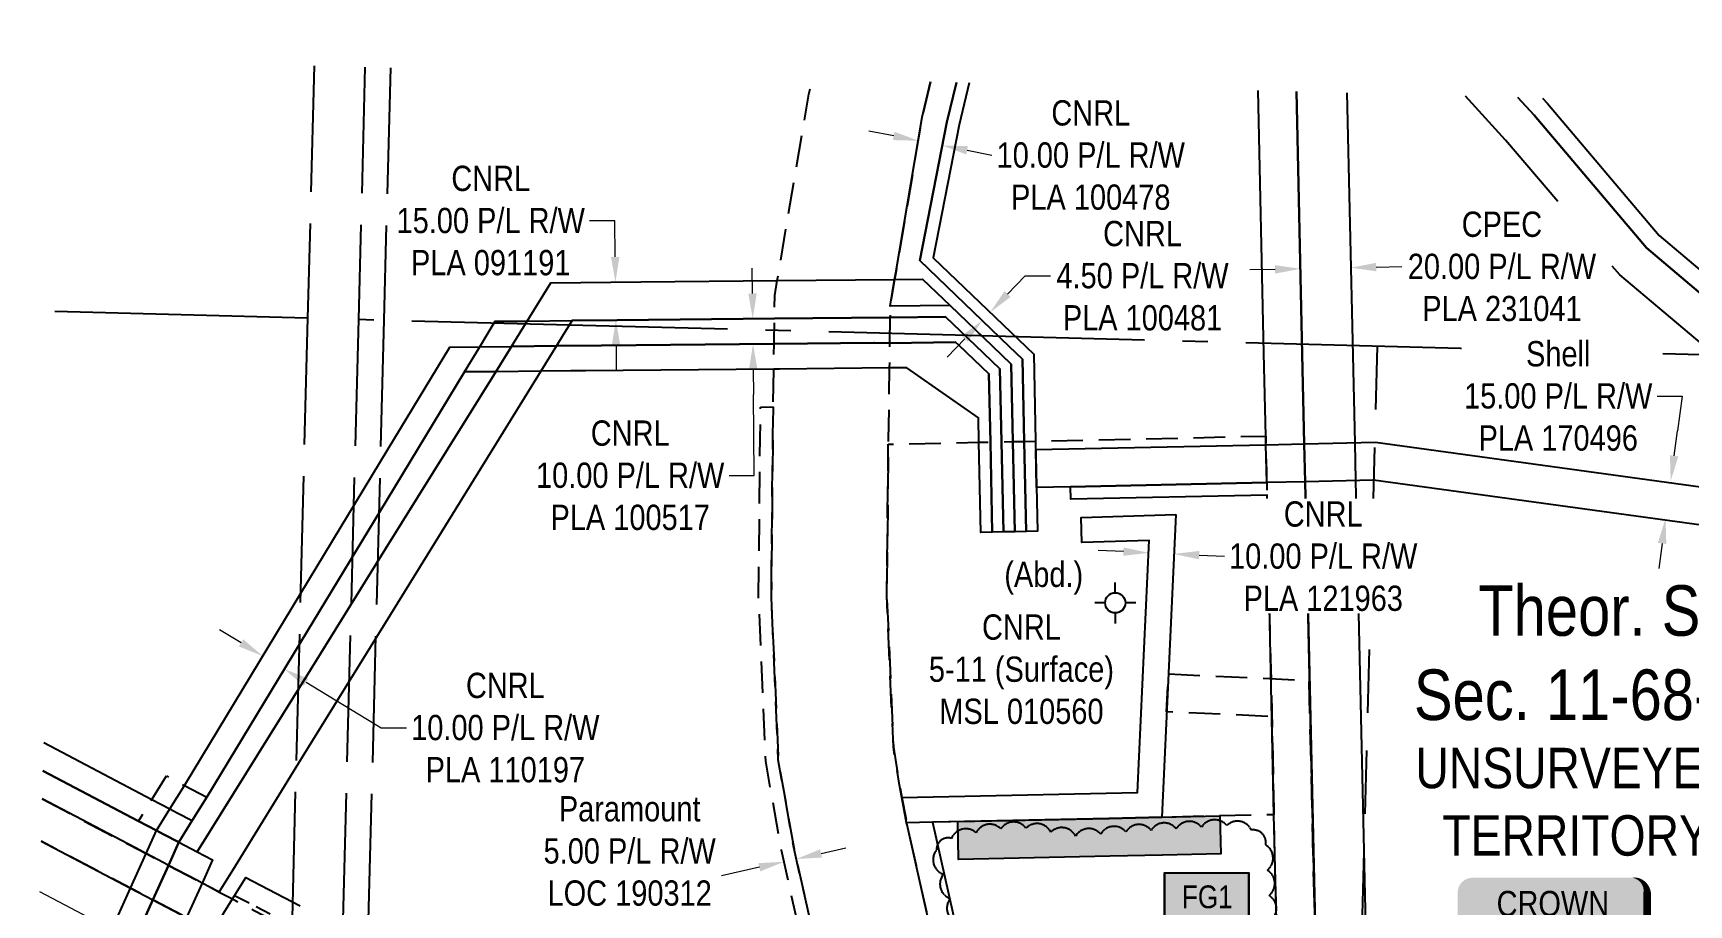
# Model space of a CAD drawing. Extents: x 382831 to 386779, y 6081170 to 6083974.
# Drawn here: x 383479 to 384134, y 6081867 to 6082212 of the extents above; entities that cross this region are included whole.
import ezdxf
from ezdxf.enums import TextEntityAlignment as Align

# ---------------------------------------------------------------- set-up
doc = ezdxf.new("R2010")
doc.units = 0
doc.header["$LTSCALE"] = 5
for name, pattern in [('0', [1, 1, 0]), ('foc-ACCESSROAD', [3.75, 2.5, -1.25]), ('foc-FLOWLINE', [3.75, 2.5, -1.25]), ('foc-LSD', [8, 5, -3]), ('foc-QUARTERLINE', [33, 25, -3, 2, -3]), ('foc-UNSURVEYED', [12.5, 10, -2.5]), ('UG_PIPE', [1.875, 1.25, -0.625])]:
    doc.linetypes.add(name, pattern=pattern)
for name, color, linetype in [('AS-OWNER', 7, 'Continuous'), ('AS-PIPE-UG', 44, 'UG_PIPE'), ('C-AR', 13, 'foc-ACCESSROAD'), ('C-RW', 13, 'Continuous'), ('C-SYMBOL', 7, 'Continuous'), ('C-WS', 13, 'foc-ACCESSROAD'), ('F-AR', 190, 'foc-ACCESSROAD'), ('F-EZE', 190, 'foc-FLOWLINE'), ('F-RW', 190, 'Continuous'), ('F-WS', 190, 'foc-ACCESSROAD'), ('F-WS-S', 190, 'Continuous'), ('L-QSEC', 8, 'foc-QUARTERLINE'), ('L-SECTION-LSD', 7, 'foc-LSD'), ('L-UNS-T', 3, 'Continuous'), ('L-USEC', 7, 'foc-UNSURVEYED'), ('P-TEMP-BLOCKS', 250, 'Continuous'), ('P-TEMP-BLUE', 146, 'Continuous'), ('T-BUSH', 110, '0')]:
    doc.layers.add(name, color=color, linetype=linetype)
for name, color, linetype, lineweight in [('C-AR-T', 13, 'Continuous', 9), ('C-RW-T', 13, 'Continuous', 9), ('C-WS-T', 13, 'Continuous', 9), ('F-AR-T', 190, 'Continuous', 9), ('F-RW-T', 190, 'Continuous', 9)]:
    doc.layers.add(name, color=color, linetype=linetype, lineweight=lineweight)
doc.layers.add('P-TEMP-BLUE-H', color=7, linetype='Continuous', true_color=0x99e6ff)
doc.styles.add('175L', font='ARIALN.TTF', dxfattribs={"height": 20})
doc.styles.add('80', font='ARIALN.TTF', dxfattribs={"height": 10})
doc.styles.add('80CG', font='ARIALN.TTF', dxfattribs={"height": 10})
doc.styles.add('80L', font='ARIALN.TTF', dxfattribs={"height": 10})
doc.dimstyles.new('Compass 5 000', dxfattribs={"dimscale": 5, "dimtxt": 9, "dimasz": 2, "dimexe": 0.2, "dimexo": 0.0625, "dimgap": 0.5, "dimtad": 0, "dimtih": 1, "dimtoh": 1, "dimzin": 0, "dimdsep": 46, "dimtxsty": '80CG', "dimcen": 0.1, "dimse1": 1, "dimse2": 1, "dimclrd": 256, "dimclrt": 256, "dimaunit": 1, "dimadec": 4, "dimazin": 0, "dimtfac": 0.06, "dimtofl": 0, "dimtmove": 0, "dimatfit": 1, "dimfxl": 0.2, "dimtolj": 1, "dimtzin": 0, "dimlwd": -1, "dimarcsym": 0})

# ---------------------------------------------------------------- blocks, each defined once
blk = doc.blocks.new('*D444')
at = {"layer": 'F-AR-T', "transparency": 16777216}
for p, q in [((383790.81, 6081887.02), (383800.57, 6081889.21)), ((383766.42, 6081881.55), (383751.41, 6081878.18))]:
    blk.add_line(p, q, dxfattribs=at)
for points in [[(383790.45, 6081888.65), (383791.18, 6081885.39), (383781.06, 6081884.83)], [(383766.06, 6081883.17), (383766.79, 6081879.92), (383776.18, 6081883.74)]]:
    blk.add_solid(points, dxfattribs=at)
at = {"layer": 'F-AR-T', "transparency": 16777216, "insert": (383715.13, 6081878.18), "char_height": 10, "attachment_point": 5, "style": '80CG'}
blk.add_mtext('\\A1;Paramount\\P5.00 P/L R/W\\PLOC 190312\\P(Expired)', dxfattribs=at)
blk = doc.blocks.new('*D458')
at = {"layer": 'C-RW-T', "transparency": 16777216}
for p, q in [((383709.26, 6082137.42), (383699.26, 6082137.42)), ((383709.4, 6082123.07), (383709.26, 6082137.42)), ((383709.74, 6082088.07), (383709.84, 6082078.07))]:
    blk.add_line(p, q, dxfattribs=at)
for points in [[(383711.06, 6082123.08), (383707.73, 6082123.05), (383709.5, 6082113.07)], [(383711.41, 6082088.09), (383708.07, 6082088.06), (383709.64, 6082098.07)]]:
    blk.add_solid(points, dxfattribs=at)
at = {"layer": 'C-RW-T', "transparency": 16777216, "insert": (383660.17, 6082137.42), "char_height": 10, "attachment_point": 5, "style": '80CG'}
blk.add_mtext('\\A1;CNRL\\P15.00 P/L R/W\\PPLA 091191', dxfattribs=at)
blk = doc.blocks.new('*D459')
at = {"layer": 'C-RW-T', "transparency": 16777216}
for p, q in [((383819.57, 6082170.95), (383809.76, 6082172.88)), ((383848.61, 6082165.26), (383858.43, 6082163.33))]:
    blk.add_line(p, q, dxfattribs=at)
for points in [[(383819.89, 6082172.59), (383819.25, 6082169.32), (383829.38, 6082169.03)], [(383848.93, 6082166.89), (383848.29, 6082163.62), (383838.8, 6082167.18)]]:
    blk.add_solid(points, dxfattribs=at)
at = {"layer": 'C-RW-T', "transparency": 16777216, "insert": (383897.51, 6082163.33), "char_height": 10, "attachment_point": 5, "style": '80CG'}
blk.add_mtext('\\A1;CNRL\\P10.00 P/L R/W\\PPLA 100478', dxfattribs=at)
blk = doc.blocks.new('*D460')
at = {"layer": 'C-RW-T', "transparency": 16777216}
for p, q in [((383864.61, 6082108.37), (383871.53, 6082115.59)), ((383871.53, 6082115.59), (383881.53, 6082115.59)), ((383847.66, 6082090.69), (383840.74, 6082083.47))]:
    blk.add_line(p, q, dxfattribs=at)
for points in [[(383863.41, 6082109.53), (383865.81, 6082107.22), (383857.69, 6082101.15)], [(383846.46, 6082091.84), (383848.87, 6082089.53), (383854.58, 6082097.91)]]:
    blk.add_solid(points, dxfattribs=at)
at = {"layer": 'C-RW-T', "transparency": 16777216, "insert": (383917.98, 6082115.59), "char_height": 10, "attachment_point": 5, "style": '80CG'}
blk.add_mtext('\\A1;CNRL\\P4.50 P/L R/W\\PPLA 100481', dxfattribs=at)
blk = doc.blocks.new('*D461')
at = {"layer": 'C-RW-T', "transparency": 16777216}
for p, q in [((383763.71, 6082108.61), (383763.62, 6082118.61)), ((383764.01, 6082078.59), (383764.1, 6082068.59)), ((383764.42, 6082036.62), (383764.1, 6082068.59)), ((383754.42, 6082036.62), (383764.42, 6082036.62))]:
    blk.add_line(p, q, dxfattribs=at)
for points in [[(383765.38, 6082108.62), (383762.05, 6082108.59), (383763.81, 6082098.61)], [(383765.67, 6082078.61), (383762.34, 6082078.57), (383763.91, 6082088.59)]]:
    blk.add_solid(points, dxfattribs=at)
at = {"layer": 'C-RW-T', "transparency": 16777216, "insert": (383715.33, 6082036.62), "char_height": 10, "attachment_point": 5, "style": '80CG'}
blk.add_mtext('\\A1;CNRL\\P10.00 P/L R/W\\PPLA 100517', dxfattribs=at)
blk = doc.blocks.new('*D464')
at = {"layer": 'C-RW-T', "transparency": 16777216}
for p, q in [((383561.45, 6081970.33), (383552.9, 6081975.51)), ((383587.12, 6081954.79), (383616.86, 6081936.78)), ((383616.86, 6081936.78), (383626.86, 6081936.78))]:
    blk.add_line(p, q, dxfattribs=at)
for points in [[(383562.31, 6081971.76), (383560.59, 6081968.91), (383570, 6081965.15)], [(383587.98, 6081956.22), (383586.25, 6081953.37), (383578.56, 6081959.97)]]:
    blk.add_solid(points, dxfattribs=at)
at = {"layer": 'C-RW-T', "transparency": 16777216, "insert": (383665.95, 6081936.78), "char_height": 10, "attachment_point": 5, "style": '80CG'}
blk.add_mtext('\\A1;CNRL\\P10.00 P/L R/W\\PPLA 110197', dxfattribs=at)
blk = doc.blocks.new('*D465')
at = {"layer": 'C-RW-T', "transparency": 16777216}
for p, q in [((383910.42, 6082006.45), (383900.43, 6082006.91)), ((383940.38, 6082005.07), (383950.37, 6082004.61))]:
    blk.add_line(p, q, dxfattribs=at)
for points in [[(383910.49, 6082008.12), (383910.34, 6082004.79), (383920.41, 6082005.99)], [(383940.46, 6082006.74), (383940.3, 6082003.41), (383930.39, 6082005.53)]]:
    blk.add_solid(points, dxfattribs=at)
at = {"layer": 'C-RW-T', "transparency": 16777216, "insert": (383989.45, 6082004.61), "char_height": 10, "attachment_point": 5, "style": '80CG', "bg_fill": 3, "box_fill_scale": 1.1, "bg_fill_color": 256, "bg_fill_true_color": 13158600, "bg_fill_transparency": 0}
blk.add_mtext('\\A1;CNRL^J10.00 P/L R/W\\PPLA 121963', dxfattribs=at)
blk = doc.blocks.new('*D467')
at = {"layer": 'F-RW-T', "transparency": 16777216}
for p, q in [((384121.5, 6082068.02), (384131.5, 6082068.02)), ((384131.5, 6082068.02), (384129.61, 6082054.27)), ((384128.26, 6082044.37), (384129.61, 6082054.27)), ((384123.51, 6082009.7), (384122.15, 6081999.79))]:
    blk.add_line(p, q, dxfattribs=at)
for points in [[(384126.6, 6082044.59), (384129.91, 6082044.14), (384126.9, 6082034.46)], [(384121.85, 6082009.92), (384125.16, 6082009.47), (384124.86, 6082019.6)]]:
    blk.add_solid(points, dxfattribs=at)
at = {"layer": 'F-RW-T', "transparency": 16777216, "insert": (384082.41, 6082068.02), "char_height": 10, "attachment_point": 5, "style": '80CG', "bg_fill": 3, "box_fill_scale": 1.1, "bg_fill_color": 256, "bg_fill_true_color": 13158600, "bg_fill_transparency": 0}
blk.add_mtext('\\A1;Shell\\P15.00 P/L R/W\\PPLA 170496', dxfattribs=at)
blk = doc.blocks.new('*D471')
at = {"layer": 'F-RW-T', "transparency": 16777216}
for p, q in [((383970.41, 6082118.15), (383960.41, 6082117.92)), ((384010.39, 6082119.04), (384020.61, 6082119.27))]:
    blk.add_line(p, q, dxfattribs=at)
for points in [[(384010.36, 6082120.71), (384010.43, 6082117.38), (384000.4, 6082118.82)], [(383970.38, 6082119.81), (383970.45, 6082116.48), (383980.41, 6082118.37)]]:
    blk.add_solid(points, dxfattribs=at)
at = {"layer": 'F-RW-T', "transparency": 16777216, "insert": (384060.15, 6082119.27), "char_height": 10, "attachment_point": 5, "style": '80CG'}
blk.add_mtext('\\A1;CPEC\\P20.00 P/L R/W\\PPLA 231041', dxfattribs=at)
blk = doc.blocks.new('Temp_Area5')
at = {"true_color": 0x99e6ff}
h = blk.add_hatch(color=141, dxfattribs=at)
h.dxf.hatch_style = 1
h.paths.add_polyline_path([(-16.83, -9.44), (16.33, -9.44), (16.33, 9.05), (-16.83, 9.05)])
at = {"color": 250}
for points in [[(-17.03, -9.64), (16.53, -9.64), (16.53, 9.25), (-17.03, 9.25)], [(-16.93, -9.54), (16.43, -9.54), (16.43, 9.15), (-16.93, 9.15)]]:
    blk.add_lwpolyline(points, close=True, dxfattribs=at)
at = {"color": 250, "style": '80L'}
blk.add_attdef('TEMPORARY', text='', height=9, dxfattribs=at).set_placement((0, -0.15), align=Align.MIDDLE_CENTER)
blk = doc.blocks.new('*U482')
h = blk.add_hatch(color=59)
edge = h.paths.add_edge_path()
edge.add_line((-31.5, -28.5), (31.5, -28.5))
edge.add_arc((31.5, -22.5), 6, 270, 360)
edge.add_line((37.5, -22.5), (37.5, 21))
edge.add_arc((31.5, 21), 6, 0, 90)
edge.add_line((31.5, 27), (-31.5, 27))
edge.add_arc((-31.5, 21), 6, 90, 180)
edge.add_line((-37.5, 21), (-37.5, -22.5))
edge.add_arc((-31.5, -22.5), 6, 180, 270)
at = {"color": 1, "flags": 128}
blk.add_lwpolyline([(-31.5, -28.5, 3, 3, 0), (31.5, -28.5, 3, 3, 0.414214), (37.5, -22.5, 3, 3, 0), (37.5, 21, 3, 0, 0.414214), (31.5, 27, 0, 0, 0), (-31.5, 27, 0, 0, 0.414214), (-37.5, 21, 0, 0, 0), (-37.5, -22.5, 0, 3, 0.414214)], format="xyseb", close=True, dxfattribs=at)
blk.add_lwpolyline([(-7.47, -4.32, 0, 7.5, 0), (0, 0, 0, 0, 0)], format="xyseb", dxfattribs=at)
at = {"color": 1, "style": '80'}
blk.add_attdef('ENTER_TEXT_001', (-35.99, -5), '', height=10, dxfattribs=at)
blk = doc.blocks.new('GABD')
for p, q in [((0, 0.81), (0, 1.62)), ((-0.81, 0), (-1.62, 0)), ((1.62, 0), (0.81, 0)), ((0, -0.81), (0, -1.62))]:
    blk.add_line(p, q)
blk.add_circle((0, 0), 0.8)

msp = doc.modelspace()

# ---------------------------------------------------------------- hatches: boundary and pattern name
at = {"layer": 'P-TEMP-BLUE-H'}
h = msp.add_hatch(color=256, dxfattribs=at)
h.dxf.hatch_style = 1
h.paths.add_polyline_path([(383948.588, 6081901.851), (383948.909, 6081886.86), (383925.913, 6081886.367), (383905.067, 6081885.912), (383845.232, 6081884.62), (383844.908, 6081899.611), (383904.74, 6081900.904), (383925.592, 6081901.358)])

# ---------------------------------------------------------------- linework, layer by layer
at = {"layer": 'AS-PIPE-UG', "flags": 128}
msp.add_lwpolyline([(383923.793, 6081685.161), (383910.399, 6081689.623), (383905.214, 6081690.861), (383891.487, 6081698.964), (383879.256, 6081704.232), (383558.792, 6081870.282)], dxfattribs=at)
at = {"layer": 'C-AR', "flags": 128}
msp.add_lwpolyline([(383482.757, 6081908.591), (383521.894, 6081887.998), (383523.472, 6081887.168), (383523.824, 6081886.983), (383530.633, 6081883.401), (383532.315, 6081882.516), (383532.717, 6081882.307), (383543.904, 6081876.419), (383546.016, 6081875.309), (383552.115, 6081872.102), (383552.752, 6081871.768), (383558.002, 6081869), (383566.821, 6081864.369), (383580.118, 6081857.369), (383584.459, 6081855.084), (383614.218, 6081839.424), (383814.957, 6081733.799), (383819.141, 6081714.688), (383613.785, 6081822.727), (383584.026, 6081838.383), (383572.241, 6081844.583), (383558.942, 6081851.579), (383550.122, 6081856.22), (383539.863, 6081861.616), (383526.557, 6081868.615), (383517.666, 6081873.293), (383482.324, 6081891.887)], dxfattribs=at)
at = {"layer": 'C-AR-T'}
msp.add_line((384494.275, 6081339.306), (383481.806, 6081871.879), dxfattribs=at)
at = {"layer": 'C-RW', "flags": 128}
for points in [[(383844.362, 6082192.043), (383840.6, 6082176.355), (383829.86, 6082121.595), (383865.289, 6082087.643), (383870.516, 6082082.643), (383871.216, 6082050.098), (383871.984, 6082014.425), (383867.489, 6082014.319), (383866.72, 6082050.001), (383866.059, 6082080.684), (383858.613, 6082087.819), (383841.843, 6082103.887), (383818.147, 6082103.642), (383819.915, 6082114.096), (383820.365, 6082116.736), (383830.805, 6082178.357), (383834.151, 6082192.312)], [(383849.469, 6082191.909), (383845.499, 6082175.354), (383835.127, 6082122.776), (383871.973, 6082087.468), (383874.972, 6082084.601), (383875.712, 6082050.195), (383876.481, 6082014.519), (383871.984, 6082014.425), (383871.216, 6082050.098), (383870.516, 6082082.643), (383865.289, 6082087.643), (383829.86, 6082121.595), (383840.6, 6082176.355), (383844.362, 6082192.043)], [(384082.224, 6082144.941), (384061.604, 6082169.299), (384045.694, 6082186.752)], [(384066.458, 6082186.206), (384072.869, 6082179.195), (384117.367, 6082126.629), (384172.907, 6082079.559)], [(384172.907, 6082079.558), (384117.367, 6082126.629), (384072.869, 6082179.195), (384066.458, 6082186.206)], [(384076.165, 6082185.951), (384078.112, 6082183.821), (384122.335, 6082131.592), (384184.125, 6082079.264)], [(383483.046, 6081919.75), (383520.898, 6081899.837), (383527.958, 6081896.123), (383530.88, 6081894.585), (383536.832, 6081891.453), (383544.08, 6081887.638), (383587.097, 6081956.858), (383618.575, 6082007.51), (383662.172, 6082077.663), (383668.375, 6082087.657), (383671.51, 6082092.748), (383674.584, 6082097.718), (383683.919, 6082112.801), (383719.576, 6082113.166), (383773.502, 6082113.691), (383819.915, 6082114.096), (383831.015, 6082114.262), (383841.843, 6082103.887), (383858.613, 6082087.819), (383866.059, 6082080.684), (383866.72, 6082050.001), (383867.489, 6082014.319), (383862.993, 6082014.227), (383862.224, 6082049.904), (383861.604, 6082078.726), (383851.922, 6082087.995), (383840.055, 6082099.371), (383818.087, 6082099.151), (383772.379, 6082098.695), (383710.198, 6082098.073), (383692.328, 6082097.894), (383688.872, 6082092.291), (383686.116, 6082087.83), (383679.945, 6082077.831), (383670.635, 6082062.75), (383617.787, 6081977.133), (383586.301, 6081926.121), (383558.015, 6081880.301), (383552.753, 6081871.773), (383552.116, 6081872.107), (383546.019, 6081875.315), (383543.905, 6081876.426), (383532.72, 6081882.313), (383532.316, 6081882.524), (383530.634, 6081883.409), (383523.827, 6081886.991), (383523.473, 6081887.176), (383521.896, 6081888.009), (383482.757, 6081908.601)], [(384149.434, 6082080.175), (384106.727, 6082115.995), (384103.794, 6082119.46)], [(383514.67, 6081842.161), (383526.562, 6081868.608), (383532.721, 6081882.309), (383536.832, 6081891.453), (383542.135, 6081900.023), (383547.881, 6081909.306), (383587.562, 6081974.833), (383619.076, 6082026.877), (383649.756, 6082077.543), (383655.807, 6082087.533), (383659.163, 6082093.073), (383661.898, 6082097.591), (383674.584, 6082097.718), (383692.328, 6082097.895), (383710.198, 6082098.073), (383772.379, 6082098.694), (383818.086, 6082099.151), (383840.055, 6082099.371), (383851.921, 6082087.996), (383861.604, 6082078.726), (383862.224, 6082049.904), (383862.993, 6082014.227), (383858.549, 6082014.113), (383857.788, 6082049.807), (383857.213, 6082076.765), (383845.285, 6082088.17), (383844.036, 6082089.372), (383817.947, 6082088.891), (383812.017, 6082089.047), (383811.663, 6082089.056), (383772.243, 6082088.67), (383703.942, 6082088.004), (383686.116, 6082087.83), (383668.378, 6082087.656), (383662.172, 6082077.663), (383618.575, 6082007.51), (383587.097, 6081956.857), (383544.08, 6081887.637), (383550.136, 6081884.478), (383546.017, 6081875.311), (383539.863, 6081861.615)], [(383550.122, 6081856.22), (383558.002, 6081869), (383563.265, 6081877.537), (383572.077, 6081872.904), (383584.749, 6081866.244)]]:
    msp.add_lwpolyline(points, dxfattribs=at)
for points in [[(383844.036, 6082089.372), (383845.285, 6082088.17), (383857.213, 6082076.765), (383857.788, 6082049.807), (383858.549, 6082014.113), (383854.056, 6082014.02), (383853.294, 6082049.71), (383853.087, 6082059.42), (383824.799, 6082079.196), (383820.41, 6082079.154), (383817.818, 6082079.13), (383774.45, 6082078.722), (383772.108, 6082078.7), (383697.691, 6082077.998), (383691.792, 6082077.943), (383679.945, 6082077.831), (383662.172, 6082077.663), (383649.755, 6082077.546), (383619.076, 6082026.877), (383587.563, 6081974.834), (383547.881, 6081909.306), (383542.135, 6081900.023), (383536.832, 6081891.453), (383530.88, 6081894.585), (383527.958, 6081896.123), (383533.239, 6081904.634), (383539.013, 6081913.969), (383539.382, 6081914.566), (383588.086, 6081995.019), (383619.6, 6082047.078), (383644.021, 6082087.418), (383655.808, 6082087.533), (383668.375, 6082087.657), (383686.116, 6082087.83), (383703.942, 6082088.004), (383772.243, 6082088.671), (383811.663, 6082089.055), (383812.017, 6082089.046), (383817.949, 6082088.89), (383844.036, 6082089.372)], [(383931.111, 6082021.201), (383925.592, 6081901.358), (383904.74, 6081900.909), (383834.851, 6081899.394), (383864.216, 6081768.783), (383876.568, 6081712.74), (383864.984, 6081718.891), (383824.856, 6081898.349), (383824.676, 6081899.177), (383822.785, 6081909.132), (383916.04, 6081911.197), (383920.631, 6082010.869), (383893.974, 6082010.021), (383893.656, 6082020.009), (383931.111, 6082021.201)]]:
    msp.add_lwpolyline(points, close=True, dxfattribs=at)
at = {"layer": 'C-WS', "flags": 128}
msp.add_lwpolyline([(383834.851, 6081899.394), (383824.671, 6081899.174), (383822.783, 6081909.131), (383821.84, 6081914.106), (383819.436, 6081929.017), (383816.848, 6081988.937), (383817.413, 6082048.935), (383838.305, 6082049.386), (383853.294, 6082049.71), (383857.788, 6082049.807), (383862.224, 6082049.904), (383866.72, 6082050.001), (383871.216, 6082050.098), (383875.712, 6082050.195), (383966.725, 6082052.164), (383969.954, 6081902.313), (383904.74, 6081900.904), (383834.851, 6081899.394)], close=True, dxfattribs=at)
at = {"layer": 'F-AR', "flags": 128}
for points in [[(383942.543, 6081184.829), (383919.947, 6081281.846), (383878.705, 6081458.954), (383871.449, 6081490.107), (383864.634, 6081519.358), (383861.265, 6081533.948), (383848.837, 6081587.511), (383842.791, 6081613.324), (383839.789, 6081626.145), (383832.898, 6081655.572), (383827.77, 6081677.467), (383820.375, 6081709.053), (383819.141, 6081714.688), (383814.957, 6081733.799), (383812.048, 6081746.758), (383780.039, 6081889.366), (383773.91, 6081924.061), (383771.141, 6081988.165), (383771.738, 6082051.41), (383771.905, 6082063.704), (383772.108, 6082078.7), (383772.243, 6082088.671), (383772.262, 6082090.094), (383772.379, 6082098.695), (383772.502, 6082107.79), (383773.502, 6082113.691), (383786.008, 6082187.511), (383787.453, 6082193.539)], [(383834.151, 6082192.312), (383830.805, 6082178.357), (383820.366, 6082116.736), (383819.916, 6082114.096), (383818.147, 6082103.64), (383818.086, 6082099.151), (383817.947, 6082088.891), (383817.816, 6082079.13), (383817.432, 6082050.885), (383817.414, 6082048.935), (383816.848, 6081988.937), (383819.435, 6081929.03), (383821.84, 6081914.106), (383822.788, 6081909.133), (383824.681, 6081899.181), (383824.856, 6081898.35), (383864.969, 6081718.918), (383868.031, 6081705.944), (383872.571, 6081686.59), (383881.152, 6081649.436), (383886.337, 6081627.494), (383893.317, 6081597.964), (383896.002, 6081586.445), (383896.317, 6081585.162), (383902.279, 6081559.393), (383903.412, 6081554.578), (383904.411, 6081550.234), (383905.788, 6081544.251), (383909.158, 6081529.63), (383915.936, 6081500.563), (383923.193, 6081469.406), (383967.156, 6081280.606), (383989.752, 6081183.589)], [(383484.277, 6081707.702), (383491.335, 6081719.121), (383493.969, 6081723.379), (383579.874, 6081678.201), (383609.633, 6081662.549), (383739.9, 6081594.034), (383740.493, 6081593.722), (383804.874, 6081559.86), (383830.995, 6081579.994), (383843.252, 6081589.441), (383842.983, 6081590.589), (383836.941, 6081616.398), (383833.937, 6081629.223), (383827.043, 6081658.65), (383821.918, 6081680.543), (383815.501, 6081707.949), (383813.359, 6081717.729), (383810.077, 6081732.718), (383809.149, 6081736.855), (383806.239, 6081749.817), (383775.138, 6081888.384), (383768.931, 6081923.516), (383766.142, 6081988.081), (383766.741, 6082051.468), (383766.906, 6082063.657), (383771.905, 6082063.704), (383771.738, 6082051.41), (383771.141, 6081988.165), (383773.91, 6081924.061), (383780.039, 6081889.366), (383812.048, 6081746.758), (383814.957, 6081733.799), (383819.141, 6081714.688), (383820.375, 6081709.053), (383827.769, 6081677.467), (383832.897, 6081655.572), (383839.789, 6081626.145), (383842.791, 6081613.324), (383848.837, 6081587.511), (383835.846, 6081577.454), (383809.721, 6081557.311), (383805.372, 6081553.952), (383746.099, 6081585.126), (383745.517, 6081585.431), (383609.489, 6081656.978), (383579.73, 6081672.631), (383495.768, 6081716.791), (383483.543, 6081697.012)]]:
    msp.add_lwpolyline(points, dxfattribs=at)
at = {"layer": 'F-RW', "flags": 128}
for points in [[(383998.845, 6082187.983), (384001.174, 6082084.087), (384001.949, 6082049.55), (384002.285, 6082034.559), (384008.327, 6081765.13), (384005.614, 6081765.227), (383988.32, 6081765.665), (383973.333, 6081766.021), (383864.183, 6081768.843), (383859.646, 6081788.975), (383952.828, 6081786.539), (383972.837, 6081786.03), (383987.872, 6081785.647), (383982.3, 6082034.13), (383981.964, 6082049.121), (383981.167, 6082084.613), (383978.838, 6082188.509)], [(383978.837, 6082188.509), (383981.167, 6082084.596), (383981.964, 6082049.104), (383982.299, 6082034.113), (383988.319, 6081765.661), (383988.657, 6081750.619), (383882.774, 6081753.316), (383893.914, 6081703.608), (383895.82, 6081691.356), (383898.724, 6081672.824), (383904.419, 6081637.138), (383907.712, 6081616.234), (383914.929, 6081586.619), (383916.241, 6081580.523), (383916.888, 6081574.308), (383918.321, 6081556.786), (383919.793, 6081550.384), (383923.758, 6081532.864), (383909.172, 6081529.554), (383864.641, 6081519.329), (383871.451, 6081490.087), (383878.707, 6081458.93), (383919.947, 6081281.846), (383942.543, 6081184.829)], [(383973.333, 6081766.004), (383969.954, 6081902.313), (383967.228, 6082028.813), (383889.561, 6082027.275), (383889.464, 6082032.14), (383967.121, 6082033.787), (383966.798, 6082048.778), (383966.725, 6082052.164), (383966.018, 6082084.994), (383963.779, 6082188.905)], [(384240.001, 6082003.09), (384009.323, 6082034.694), (383982.299, 6082034.113), (383967.121, 6082033.787), (383889.464, 6082032.136), (383876.108, 6082031.833), (383875.785, 6082046.825), (383966.798, 6082048.778), (383981.964, 6082049.104), (384010.185, 6082049.71), (384219.232, 6082021.069)], [(383483.335, 6081930.888), (383526.158, 6081908.359), (383533.239, 6081904.634), (383536.118, 6081903.119), (383542.135, 6081900.023), (383536.832, 6081891.453), (383530.88, 6081894.585), (383527.958, 6081896.123), (383520.898, 6081899.837), (383483.046, 6081919.75)], [(383482.324, 6081891.885), (383517.665, 6081873.291), (383526.557, 6081868.614), (383539.863, 6081861.615), (383550.122, 6081856.218), (383558.942, 6081851.578), (383572.241, 6081844.583), (383584.026, 6081838.383), (383613.785, 6081822.727), (383819.141, 6081714.688), (383839.364, 6081704.048), (383872.237, 6081686.773), (383873.81, 6081685.93), (383882.105, 6081681.566), (383884.382, 6081680.368), (383898.586, 6081672.896), (383900.863, 6081671.699), (383919.232, 6081662.038), (383924.936, 6081659.038), (384136.692, 6081547.658)]]:
    msp.add_lwpolyline(points, dxfattribs=at)
at = {"layer": 'F-RW'}
msp.add_lwpolyline([(383479.678, 6081789.774), (383481.225, 6081792.28), (383485.293, 6081801.327), (383489.4, 6081810.45), (383498.789, 6081831.325), (383505.772, 6081846.849), (383517.665, 6081873.292), (383523.825, 6081886.986), (383527.957, 6081896.124), (383530.88, 6081894.585), (383536.832, 6081891.453), (383532.719, 6081882.312), (383526.557, 6081868.615), (383514.661, 6081842.173), (383507.69, 6081826.645), (383498.316, 6081805.761), (383494.215, 6081796.631), (383490.044, 6081787.338), (383484.869, 6081778.962), (383479.158, 6081769.717)], dxfattribs=at)
at = {"layer": 'F-WS', "flags": 128}
msp.add_lwpolyline([(383542.135, 6081900.023), (383536.832, 6081891.453), (383530.88, 6081894.585), (383527.958, 6081896.123), (383520.898, 6081899.837), (383526.158, 6081908.359), (383531.922, 6081917.698), (383539.013, 6081913.969), (383547.881, 6081909.306), (383542.135, 6081900.023)], close=True, dxfattribs=at)
at = {"layer": 'L-QSEC'}
for p, q in [((383587.721, 6082098.787), (383487.754, 6082101.415)), ((384413.642, 6082077.083), (383607.824, 6082098.27))]:
    msp.add_line(p, q, dxfattribs=at)
at = {"layer": 'L-SECTION-LSD'}
msp.add_line((384010.731, 6082087.677), (383989.966, 6081283.583), dxfattribs=at)
at = {"layer": 'L-USEC'}
for p, q in [((383590.312, 6082198.754), (383587.721, 6082098.787)), ((383610.415, 6082198.226), (383607.824, 6082098.266)), ((383620.471, 6082197.962), (383617.88, 6082098.005)), ((383587.721, 6082098.787), (383566.88, 6081294.697)), ((383607.824, 6082098.266), (383586.983, 6081294.176)), ((383617.88, 6082098.005), (383597.04, 6081293.916))]:
    msp.add_line(p, q, dxfattribs=at)
at = {"layer": 'P-TEMP-BLUE'}
msp.add_lwpolyline([(383948.588, 6081901.851), (383948.909, 6081886.86), (383925.913, 6081886.367), (383905.067, 6081885.912), (383845.232, 6081884.62), (383844.908, 6081899.611), (383904.74, 6081900.904), (383925.592, 6081901.358)], close=True, dxfattribs=at)
at = {"layer": 'T-BUSH', "flags": 128}
msp.add_lwpolyline([(383968.694, 6081860.455, 0.5205671), (383968.029, 6081870.43, 0.5205671), (383967.364, 6081880.404, 0.5205671), (383966.698, 6081890.379, 0.5205671), (383961.029, 6081896.279, 0.5205671), (383951.302, 6081898.048, 0.5205671), (383941.325, 6081897.421, 0.5205671), (383931.348, 6081896.794, 0.5205671), (383921.371, 6081896.168, 0.5205671), (383911.394, 6081895.541, 0.5205671), (383901.434, 6081894.693, 0.5205671), (383891.476, 6081893.818, 0.5205671), (383881.691, 6081895.437, 0.5205671), (383871.882, 6081897.007, 0.5205671), (383861.889, 6081896.758, 0.5205671), (383852.131, 6081895.195, 0.5205671), (383842.414, 6081892.989, 0.5205671), (383836.499, 6081888.417, 0.5205671), (383839.229, 6081878.801, 0.5205671), (383841.96, 6081869.185, 0.5205671), (383844.691, 6081859.568, 0.5205671), (383846.884, 6081849.241, 0.5205671)], format="xyb", dxfattribs=at)

# ---------------------------------------------------------------- block references
at = {"layer": 'AS-OWNER', "color": 3}
ref = msp.add_blockref('*U482', (384080.092, 6081850.448), dxfattribs=dict(at, xscale=0.999657, yscale=0.999657, zscale=0.999657))
ref.add_attrib('ENTER_TEXT_001', 'CROWN', (384058.039, 6081862.217), dxfattribs={"layer": '0', "color": 1, "height": 9.9966, "style": '80'})
ref.add_attrib('ENTER_TEXT_002', 'C. of T.', (384061.534, 6081845.378), dxfattribs={"layer": '0', "color": 1, "height": 9.9966, "style": '80'})
ref.add_attrib('ENTER_TEXT_003', '822 064 577I', (384046.931, 6081828.677), dxfattribs={"layer": '0', "color": 1, "height": 9.99657, "style": '80'})
at = {"layer": 'P-TEMP-BLOCKS', "xscale": 0.999657, "yscale": 0.999657, "zscale": 0.999657}
msp.add_blockref('Temp_Area5', (383943.596, 6081870.016), dxfattribs=at).add_auto_attribs({'TEMPORARY': 'FG1'})

# ---------------------------------------------------------------- texts
at = {"layer": 'C-SYMBOL', "color": 3, "insert": (384127.799, 6081993.149), "char_height": 19.99321, "width": 203.9539, "attachment_point": 2, "style": '175L', "bg_fill": 3, "box_fill_scale": 1.15, "bg_fill_color": 256, "bg_fill_true_color": 256, "bg_fill_transparency": 0}
msp.add_mtext('Theor. S.W.1/4 \\PSec. 11-68-6-W.6M.', dxfattribs=at)
at = {"layer": 'C-WS-T', "insert": (383878.909, 6082002.475), "char_height": 10, "attachment_point": 2, "style": '80L'}
msp.add_mtext_dynamic_manual_height_columns('\\pt50;(Abd.)', width=30.59795, gutter_width=49.983, heights=[0], dxfattribs=at)

# ---------------------------------------------------------------- dimensions: what is measured, and where the dimension line sits
at = {"layer": 'C-RW-T'}
for base, p1, p2, angle, text, picture, middle in [((383838.801, 6082167.18), (383828.208, 6082163.03), (383837.624, 6082161.183), 348.903798, 'CNRL\\P10.00 P/L R/W\\PPLA 100478', '*D459', (383897.513, 6082163.331)), ((383709.496, 6082113.067), (383730.16, 6082098.273), (383730.014, 6082113.267), 90.558436, 'CNRL\\P15.00 P/L R/W\\PPLA 091191', '*D458', (383660.172, 6082137.424)), ((383857.692, 6082101.152), (383853.894, 6082098.563), (383857.006, 6082101.811), 46.220294, 'CNRL\\P4.50 P/L R/W\\PPLA 100481', '*D460', (383917.98, 6082115.592)), ((383578.562, 6081959.971), (383576.426, 6081975.757), (383584.984, 6081970.575), 328.802148, 'CNRL\\P10.00 P/L R/W\\PPLA 110197', '*D464', (383665.948, 6081936.778))]:
    dim = msp.add_linear_dim(base=base, p1=p1, p2=p2, angle=angle, text=text, dimstyle='Compass 5 000', dxfattribs=at)
    dim.commit()
    dim.dimension.update_dxf_attribs({"geometry": picture, "text_midpoint": middle, "dimtype": 161})
dim = msp.add_linear_dim(base=(383763.909, 6082088.589), p1=(383763.291, 6082098.603), p2=(383763.389, 6082088.584), angle=270.559479, text='CNRL\\P10.00 P/L R/W\\PPLA 100517', dimstyle='Compass 5 000', override={"dimtmove": 1}, dxfattribs=at)
dim.commit()
dim.dimension.update_dxf_attribs({"geometry": '*D461', "text_midpoint": (383743.184, 6082036.619), "dimtype": 161})
at = {"layer": 'F-AR-T'}
dim = msp.add_linear_dim(base=(383776.181, 6081883.736), p1=(383796.308, 6081816.883), p2=(383791.432, 6081815.789), angle=192.650453, text='Paramount\\P5.00 P/L R/W\\PLOC 190312\\P(Expired)', dimstyle='Compass 5 000', dxfattribs=at)
dim.commit()
dim.dimension.update_dxf_attribs({"geometry": '*D444', "text_midpoint": (383715.126, 6081878.176), "dimtype": 161})

# ---------------------------------------------------------------- next in the draw order: texts
at = {"layer": 'L-UNS-T', "color": 3, "insert": (384089.487, 6081907.376), "char_height": 15.99457, "attachment_point": 5, "style": '80L', "bg_fill": 3, "box_fill_scale": 1.15, "bg_fill_color": 256, "bg_fill_true_color": 256, "bg_fill_transparency": 0}
msp.add_mtext_dynamic_manual_height_columns('UNSURVEYED TERRITORY', width=126.37084, gutter_width=47.484, heights=[0], dxfattribs=at)

# ---------------------------------------------------------------- next in the draw order: dimensions: what is measured, and where the dimension line sits
at = {"layer": 'F-RW-T'}
dim = msp.add_linear_dim(base=(384126.898, 6082034.459), p1=(384110.228, 6082021.609), p2=(384112.264, 6082036.464), angle=82.19852, text='Shell\\P15.00 P/L R/W\\PPLA 170496', dimstyle='Compass 5 000', override={"dimtmove": 1, "dimtfill": 1, "dimtfillclr": 256}, dxfattribs=at)
dim.commit()
dim.dimension.update_dxf_attribs({"geometry": '*D467', "text_midpoint": (384114.767, 6082068.018), "dimtype": 161})

# ---------------------------------------------------------------- next in the draw order: linework, layer by layer
at = {"layer": 'F-EZE', "flags": 128}
msp.add_lwpolyline([(383928.204, 6081958.074), (383983.806, 6081955.513), (383984.945, 6081902.66), (383987.474, 6081800.657), (383987.895, 6081800.646), (384022.511, 6081801.422), (384023.322, 6081765.252), (384022.951, 6081705.131), (384028.841, 6081704.729), (384027.397, 6081683.57), (384026.815, 6081673.084), (384025.799, 6081660.057), (384010.791, 6081660.473), (384011.852, 6081674.082), (384012.43, 6081684.496), (384012.86, 6081690.789), (384007.869, 6081691.129), (384009.721, 6081765.142), (384008.327, 6081765.13), (384007.856, 6081786.095), (383987.872, 6081785.647), (383972.837, 6081786.03), (383969.954, 6081902.313), (383969.117, 6081941.179), (383927.514, 6081943.095)], close=True, dxfattribs=at)

# ---------------------------------------------------------------- next in the draw order: dimensions: what is measured, and where the dimension line sits
at = {"layer": 'F-RW-T'}
dim = msp.add_linear_dim(base=(384000.395, 6082118.821), p1=(383980.668, 6082106.879), p2=(384000.653, 6082107.327), angle=1.284485, text='CPEC\\P20.00 P/L R/W\\PPLA 231041', dimstyle='Compass 5 000', dxfattribs=at)
dim.commit()
dim.dimension.update_dxf_attribs({"geometry": '*D471', "text_midpoint": (384060.152, 6082119.274), "dimtype": 161})

# ---------------------------------------------------------------- next in the draw order: dimensions: what is measured, and where the dimension line sits
at = {"layer": 'C-RW-T'}
dim = msp.add_linear_dim(base=(383920.406, 6082005.994), p1=(383929.387, 6081983.769), p2=(383919.404, 6081984.228), angle=177.362634, text='CNRL^J10.00 P/L R/W\\PPLA 121963', dimstyle='Compass 5 000', override={"dimtfill": 1}, dxfattribs=at)
dim.commit()
dim.dimension.update_dxf_attribs({"geometry": '*D465', "text_midpoint": (383989.454, 6082004.614), "dimtype": 161})

# ---------------------------------------------------------------- next in the draw order: block references
at = {"layer": 'F-WS-S', "xscale": 4.998285, "yscale": 4.998285, "zscale": 4.998285}
msp.add_blockref('GABD', (383907.201, 6081986.177), dxfattribs=at)

# ---------------------------------------------------------------- next in the draw order: texts
at = {"layer": 'C-WS-T', "insert": (383870.087, 6081981.609), "char_height": 10, "attachment_point": 2, "style": '80L'}
msp.add_mtext_dynamic_manual_height_columns('CNRL\\P5-11 (Surface)\\PMSL 010560', width=80.78254, gutter_width=49.983, heights=[0], dxfattribs=at)

doc.saveas('drawing.dxf')
